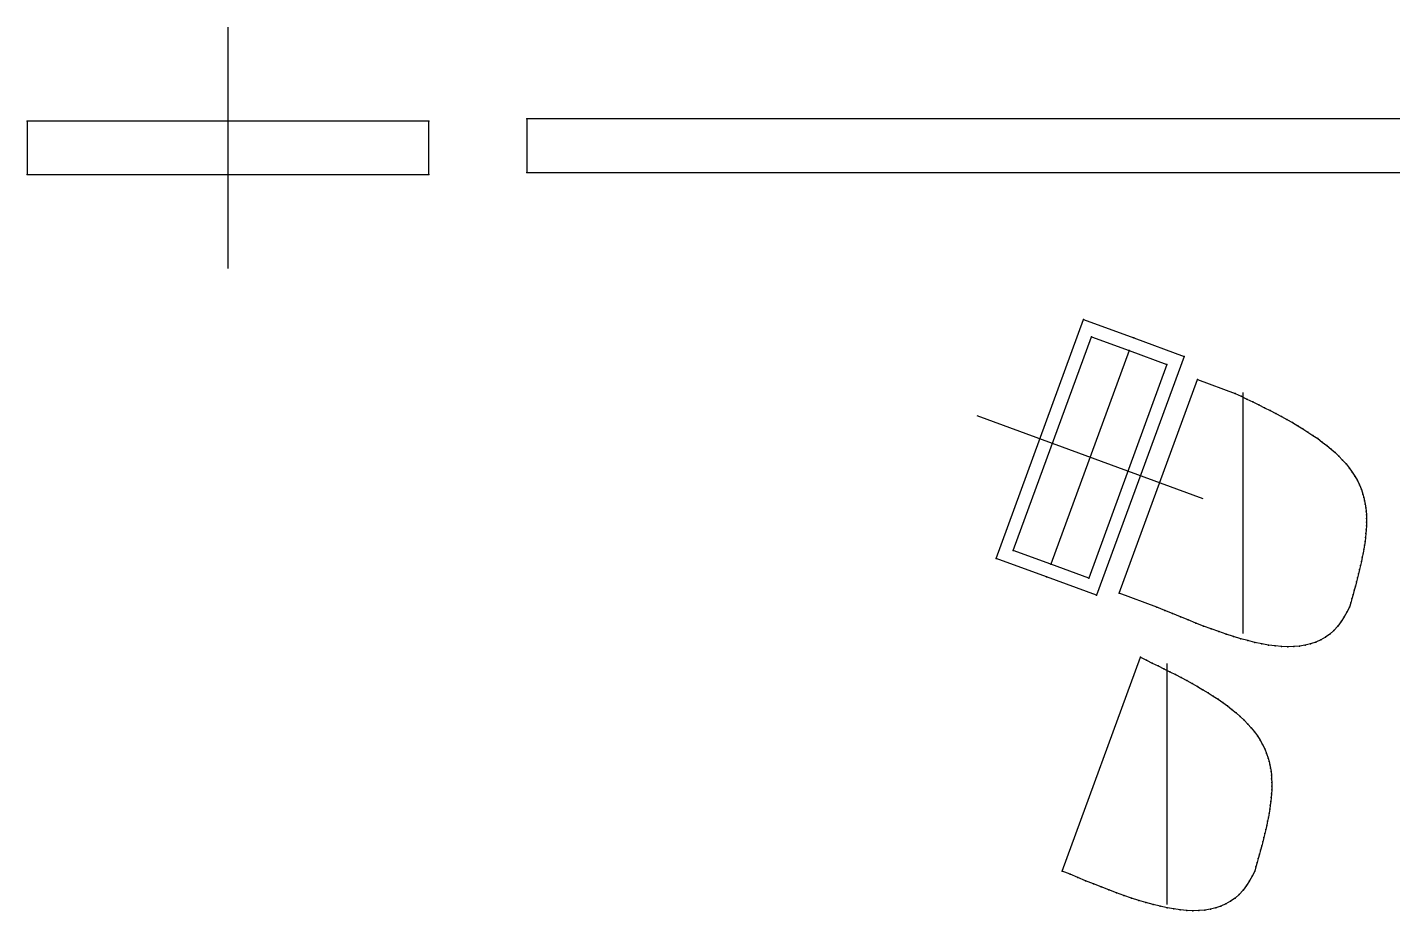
# Model space of a CAD drawing. Extents: x -1492 to 2395, y 0 to 4741.
# Drawn here: x -1166 to -146, y 1535 to 2194 of the extents above; entities that cross this region are included whole.
import ezdxf

# ---------------------------------------------------------------- set-up
doc = ezdxf.new("R2010")
doc.units = 0

# ---------------------------------------------------------------- blocks, each defined once
blk = doc.blocks.new('R Under Pocker Bag_M')
at = {"layer": '1'}
blk.add_lwpolyline([(-248.675369, 1564.399048), (-250.629593, 1560.681885), (-252.639618, 1557.072144), (-254.763382, 1553.674072), (-257.42569, 1550.110474), (-260.307678, 1546.961182), (-263.401489, 1544.211182), (-266.69928, 1541.845825), (-270.193237, 1539.850342), (-273.875519, 1538.209717), (-277.738281, 1536.909424), (-281.773682, 1535.934448), (-285.973907, 1535.27002), (-290.331116, 1534.901489), (-294.837463, 1534.813721), (-299.485107, 1534.992188), (-304.266235, 1535.422119), (-309.172974, 1536.088379), (-314.19751, 1536.976562), (-319.332031, 1538.071533), (-324.568665, 1539.358643), (-329.899597, 1540.82312), (-335.316986, 1542.449951), (-340.812988, 1544.224609), (-346.379761, 1546.13208), (-352.009491, 1548.157715), (-357.694305, 1550.286621), (-363.426422, 1552.503906), (-369.197968, 1554.794922), (-375.001099, 1557.144653), (-380.828033, 1559.538574), (-386.670868, 1561.96167), (-392.52179, 1564.39917), (-334.043396, 1724.024536), (-329.639099, 1721.890381), (-325.242798, 1719.753296), (-320.862518, 1717.609985), (-316.506165, 1715.457031), (-312.181671, 1713.29126), (-307.896973, 1711.109253), (-303.660065, 1708.907715), (-299.478851, 1706.683228), (-295.361267, 1704.432739), (-291.315247, 1702.15271), (-287.348755, 1699.839844), (-283.469727, 1697.490967), (-279.686096, 1695.102661), (-276.005798, 1692.671631), (-272.436798, 1690.19458), (-268.987, 1687.668091), (-265.664368, 1685.088989), (-262.476868, 1682.453979), (-259.432373, 1679.759521), (-256.53891, 1677.002563), (-253.804352, 1674.179688), (-251.236679, 1671.287598), (-248.843796, 1668.322998), (-246.633698, 1665.282471), (-244.614273, 1662.16272), (-242.793472, 1658.960449), (-241.179245, 1655.672485), (-239.779572, 1652.29541), (-238.60231, 1648.825928), (-237.914047, 1646.341919), (-237.334793, 1643.81311), (-236.860718, 1641.241089), (-236.487885, 1638.627319), (-236.212433, 1635.973511), (-236.030411, 1633.28125), (-235.937973, 1630.552002), (-235.931183, 1627.787476), (-236.00618, 1624.989258), (-236.159027, 1622.158936), (-236.385864, 1619.297974), (-236.68277, 1616.408203), (-237.045853, 1613.491089), (-237.471237, 1610.548096), (-237.954971, 1607.581055), (-238.493225, 1604.591553), (-239.082047, 1601.580933), (-239.71756, 1598.551025), (-240.395889, 1595.503296), (-241.113098, 1592.439453), (-241.865326, 1589.360962), (-242.648636, 1586.269409), (-243.459152, 1583.166504), (-244.292984, 1580.053833), (-245.14624, 1576.932983), (-246.014984, 1573.80542), (-246.89537, 1570.672852), (-247.783447, 1567.536865)], close=True, dxfattribs=at)
at = {"layer": '2'}
for p in [(-334.043396, 1724.024536), (-392.52179, 1564.39917), (-248.675369, 1564.399048)]:
    blk.add_point(p, dxfattribs=at)
at = {"layer": '3'}
for p in [(-329.639099, 1721.890381), (-325.242798, 1719.753296), (-320.862518, 1717.609985), (-316.506165, 1715.457031), (-312.181671, 1713.29126), (-307.896973, 1711.109253), (-303.660065, 1708.907715), (-299.478851, 1706.683228), (-295.361267, 1704.432739), (-291.315247, 1702.15271), (-287.348755, 1699.839844), (-283.469727, 1697.490967), (-279.686096, 1695.102661), (-276.005798, 1692.671631), (-272.436798, 1690.19458), (-268.987, 1687.668091), (-265.664368, 1685.088989), (-262.476868, 1682.453979), (-259.432373, 1679.759521), (-256.53891, 1677.002563), (-253.804352, 1674.179688), (-251.236679, 1671.287598), (-248.843796, 1668.322998), (-246.633698, 1665.282471), (-244.614273, 1662.16272), (-242.793472, 1658.960449), (-241.179245, 1655.672485), (-239.779572, 1652.29541), (-238.60231, 1648.825928), (-237.914047, 1646.341919), (-237.334793, 1643.81311), (-236.860718, 1641.241089), (-236.487885, 1638.627319), (-236.212433, 1635.973511), (-236.030411, 1633.28125), (-236.159027, 1622.158936), (-236.00618, 1624.989258), (-235.937973, 1630.552002), (-235.931183, 1627.787476), (-237.045853, 1613.491089), (-236.68277, 1616.408203), (-236.385864, 1619.297974), (-239.082047, 1601.580933), (-238.493225, 1604.591553), (-237.954971, 1607.581055), (-237.471237, 1610.548096), (-241.113098, 1592.439453), (-240.395889, 1595.503296), (-239.71756, 1598.551025), (-243.459152, 1583.166504), (-242.648636, 1586.269409), (-241.865326, 1589.360962), (-246.014984, 1573.80542), (-245.14624, 1576.932983), (-244.292984, 1580.053833), (-386.670868, 1561.96167), (-250.629593, 1560.681885), (-247.783447, 1567.536865), (-246.89537, 1570.672852), (-380.828033, 1559.538574), (-375.001099, 1557.144653), (-369.197968, 1554.794922), (-363.426422, 1552.503906), (-254.763382, 1553.674072), (-252.639618, 1557.072144), (-357.694305, 1550.286621), (-352.009491, 1548.157715), (-346.379761, 1546.13208), (-340.812988, 1544.224609), (-335.316986, 1542.449951), (-329.899597, 1540.82312), (-266.69928, 1541.845825), (-263.401489, 1544.211182), (-260.307678, 1546.961182), (-257.42569, 1550.110474), (-324.568665, 1539.358643), (-319.332031, 1538.071533), (-314.19751, 1536.976562), (-309.172974, 1536.088379), (-304.266235, 1535.422119), (-299.485107, 1534.992188), (-294.837463, 1534.813721), (-290.331116, 1534.901489), (-285.973907, 1535.27002), (-281.773682, 1535.934448), (-277.738281, 1536.909424), (-273.875519, 1538.209717), (-270.193237, 1539.850342)]:
    blk.add_point(p, dxfattribs=at)
at = {"layer": '7'}
blk.add_line((-314.226501, 1719.419189), (-314.226501, 1539.419189), dxfattribs=at)
blk = doc.blocks.new('R Top Pocket Bag_M')
at = {"layer": '1'}
blk.add_lwpolyline([(-263.261292, 1921.133789), (-258.856964, 1918.999634), (-254.460693, 1916.862549), (-250.080414, 1914.719238), (-245.724045, 1912.566284), (-241.399567, 1910.400513), (-237.114883, 1908.218506), (-232.87796, 1906.016846), (-228.696747, 1903.79248), (-224.579163, 1901.54187), (-220.533142, 1899.261841), (-216.56665, 1896.949097), (-212.687607, 1894.60022), (-208.903976, 1892.211792), (-205.223694, 1889.780762), (-201.654678, 1887.303711), (-198.20488, 1884.777344), (-194.882263, 1882.198242), (-191.694763, 1879.56311), (-188.650269, 1876.868774), (-185.75679, 1874.111816), (-183.022263, 1871.28894), (-180.454559, 1868.396729), (-178.061707, 1865.432129), (-175.851578, 1862.391602), (-173.832153, 1859.271851), (-172.011353, 1856.069702), (-170.397141, 1852.781738), (-168.997452, 1849.404541), (-167.820206, 1845.935059), (-167.131943, 1843.451172), (-166.552689, 1840.922363), (-166.078613, 1838.350342), (-165.705795, 1835.736572), (-165.430328, 1833.082764), (-165.248337, 1830.390381), (-165.155884, 1827.661133), (-165.149094, 1824.896606), (-165.224091, 1822.098389), (-165.376953, 1819.268066), (-165.60376, 1816.407227), (-165.900696, 1813.517334), (-166.263763, 1810.60022), (-166.689133, 1807.657349), (-167.172897, 1804.690308), (-167.711121, 1801.700684), (-168.299957, 1798.690186), (-168.935471, 1795.660278), (-169.613785, 1792.612549), (-170.331009, 1789.548584), (-171.083221, 1786.470215), (-171.866531, 1783.378662), (-172.677048, 1780.275757), (-173.51088, 1777.163086), (-174.364136, 1774.042236), (-175.232895, 1770.914673), (-176.113266, 1767.782104), (-177.001343, 1764.646118), (-177.893265, 1761.508301), (-179.847488, 1757.791138), (-181.857513, 1754.181396), (-183.981262, 1750.783325), (-186.643585, 1747.219727), (-189.525543, 1744.070312), (-192.619354, 1741.320435), (-195.917145, 1738.955078), (-199.411102, 1736.959473), (-203.093369, 1735.31897), (-206.956146, 1734.018677), (-210.991547, 1733.043701), (-215.191772, 1732.379272), (-219.548981, 1732.010742), (-224.055313, 1731.922974), (-228.702972, 1732.10144), (-233.4841, 1732.53125), (-238.390839, 1733.197632), (-243.41539, 1734.085693), (-248.549896, 1735.180786), (-253.786545, 1736.467896), (-259.117462, 1737.932373), (-264.534851, 1739.559204), (-270.030853, 1741.333862), (-275.597626, 1743.241333), (-281.227356, 1745.266968), (-286.912201, 1747.395752), (-292.644318, 1749.613159), (-298.415833, 1751.904053), (-304.218994, 1754.253906), (-310.045929, 1756.647827), (-315.888733, 1759.070923), (-321.739685, 1761.508423), (-349.908905, 1771.828125), (-291.430481, 1931.453369)], close=True, dxfattribs=at)
at = {"layer": '2'}
for p in [(-291.430481, 1931.453369), (-263.261292, 1921.133789), (-349.908905, 1771.828125), (-321.739685, 1761.508423), (-177.893265, 1761.508301)]:
    blk.add_point(p, dxfattribs=at)
at = {"layer": '3'}
for p in [(-258.856964, 1918.999634), (-254.460693, 1916.862549), (-250.080414, 1914.719238), (-245.724045, 1912.566284), (-241.399567, 1910.400513), (-237.114883, 1908.218506), (-232.87796, 1906.016846), (-228.696747, 1903.79248), (-224.579163, 1901.54187), (-220.533142, 1899.261841), (-216.56665, 1896.949097), (-212.687607, 1894.60022), (-208.903976, 1892.211792), (-205.223694, 1889.780762), (-201.654678, 1887.303711), (-198.20488, 1884.777344), (-194.882263, 1882.198242), (-191.694763, 1879.56311), (-188.650269, 1876.868774), (-185.75679, 1874.111816), (-183.022263, 1871.28894), (-180.454559, 1868.396729), (-178.061707, 1865.432129), (-175.851578, 1862.391602), (-173.832153, 1859.271851), (-172.011353, 1856.069702), (-170.397141, 1852.781738), (-168.997452, 1849.404541), (-167.820206, 1845.935059), (-167.131943, 1843.451172), (-166.552689, 1840.922363), (-166.078613, 1838.350342), (-165.705795, 1835.736572), (-165.430328, 1833.082764), (-165.248337, 1830.390381), (-165.155884, 1827.661133), (-165.60376, 1816.407227), (-165.376953, 1819.268066), (-165.224091, 1822.098389), (-165.149094, 1824.896606), (-166.689133, 1807.657349), (-166.263763, 1810.60022), (-165.900696, 1813.517334), (-168.935471, 1795.660278), (-168.299957, 1798.690186), (-167.711121, 1801.700684), (-167.172897, 1804.690308), (-171.083221, 1786.470215), (-170.331009, 1789.548584), (-169.613785, 1792.612549), (-173.51088, 1777.163086), (-172.677048, 1780.275757), (-171.866531, 1783.378662), (-177.001343, 1764.646118), (-176.113266, 1767.782104), (-175.232895, 1770.914673), (-174.364136, 1774.042236), (-315.888733, 1759.070923), (-310.045929, 1756.647827), (-179.847488, 1757.791138), (-304.218994, 1754.253906), (-298.415833, 1751.904053), (-292.644318, 1749.613159), (-286.912201, 1747.395752), (-281.227356, 1745.266968), (-186.643585, 1747.219727), (-183.981262, 1750.783325), (-181.857513, 1754.181396), (-275.597626, 1743.241333), (-270.030853, 1741.333862), (-264.534851, 1739.559204), (-259.117462, 1737.932373), (-253.786545, 1736.467896), (-248.549896, 1735.180786), (-243.41539, 1734.085693), (-206.956146, 1734.018677), (-203.093369, 1735.31897), (-199.411102, 1736.959473), (-195.917145, 1738.955078), (-192.619354, 1741.320435), (-189.525543, 1744.070312), (-238.390839, 1733.197632), (-233.4841, 1732.53125), (-228.702972, 1732.10144), (-224.055313, 1731.922974), (-219.548981, 1732.010742), (-215.191772, 1732.379272), (-210.991547, 1733.043701)]:
    blk.add_point(p, dxfattribs=at)
at = {"layer": '7'}
blk.add_line((-257.528992, 1921.688232), (-257.528992, 1741.688232), dxfattribs=at)
blk = doc.blocks.new('L Pocket Welt_1_M')
at = {"layer": '1'}
blk.add_lwpolyline([(-314.226501, 1942.774536), (-372.704895, 1783.14917), (-400.874084, 1793.468872), (-429.043243, 1803.788696), (-370.564819, 1963.41394), (-342.395691, 1953.094238)], close=True, dxfattribs=at)
at = {"layer": '14'}
blk.add_lwpolyline([(-301.396851, 1948.724365), (-366.755066, 1770.319458), (-404.314056, 1784.079102), (-441.872986, 1797.838867), (-376.51474, 1976.24353), (-338.95578, 1962.484009), (-301.396851, 1948.724365)], close=True, dxfattribs=at)
at = {"layer": '2'}
for p in [(-376.51474, 1976.24353), (-370.564819, 1963.41394), (-338.95578, 1962.484009), (-342.395691, 1953.094238), (-342.395691, 1953.094238), (-301.396851, 1948.724365), (-301.396851, 1948.724365), (-314.226501, 1942.774536), (-441.872986, 1797.838867), (-429.043243, 1803.788696), (-400.874146, 1793.46875), (-400.874084, 1793.468872), (-404.314056, 1784.079102), (-372.704895, 1783.14917), (-366.755066, 1770.319458)]:
    blk.add_point(p, dxfattribs=at)
at = {"layer": '7'}
blk.add_line((-287.127319, 1842.322388), (-456.142456, 1904.240601), dxfattribs=at)
at = {"layer": '8'}
blk.add_lwpolyline([(-342.395691, 1953.094238), (-400.874146, 1793.46875)], dxfattribs=at)
blk = doc.blocks.new('R Sleeve Elastic Hem_M')
at = {"layer": '1'}
blk.add_lwpolyline([(-1165.593018, 2084.484375), (-865.593079, 2084.484375), (-865.593079, 2124.484375), (-1165.593018, 2124.484375)], close=True, dxfattribs=at)
at = {"layer": '2'}
for p in [(-1165.593018, 2124.484375), (-865.593079, 2124.484375), (-1165.593018, 2084.484375), (-865.593079, 2084.484375)]:
    blk.add_point(p, dxfattribs=at)
at = {"layer": '7'}
blk.add_line((-1015.593018, 2014.484375), (-1015.593018, 2194.484375), dxfattribs=at)
blk = doc.blocks.new('Elastic Hem_M')
at = {"layer": '1'}
blk.add_lwpolyline([(-792.405334, 2086.13208), (-92.405342, 2086.13208), (607.594666, 2086.13208), (607.594666, 2126.13208), (-92.405342, 2126.13208), (-792.405334, 2126.13208)], close=True, dxfattribs=at)
at = {"layer": '2'}
for p in [(-792.405334, 2126.13208), (-792.405334, 2086.13208)]:
    blk.add_point(p, dxfattribs=at)

msp = doc.modelspace()

# ---------------------------------------------------------------- block references
at = {"layer": '1'}
for name in ['R Sleeve Elastic Hem_M', 'Elastic Hem_M', 'L Pocket Welt_1_M', 'R Top Pocket Bag_M', 'R Under Pocker Bag_M']:
    msp.add_blockref(name, (0, 0), dxfattribs=at)

doc.saveas('drawing.dxf')
